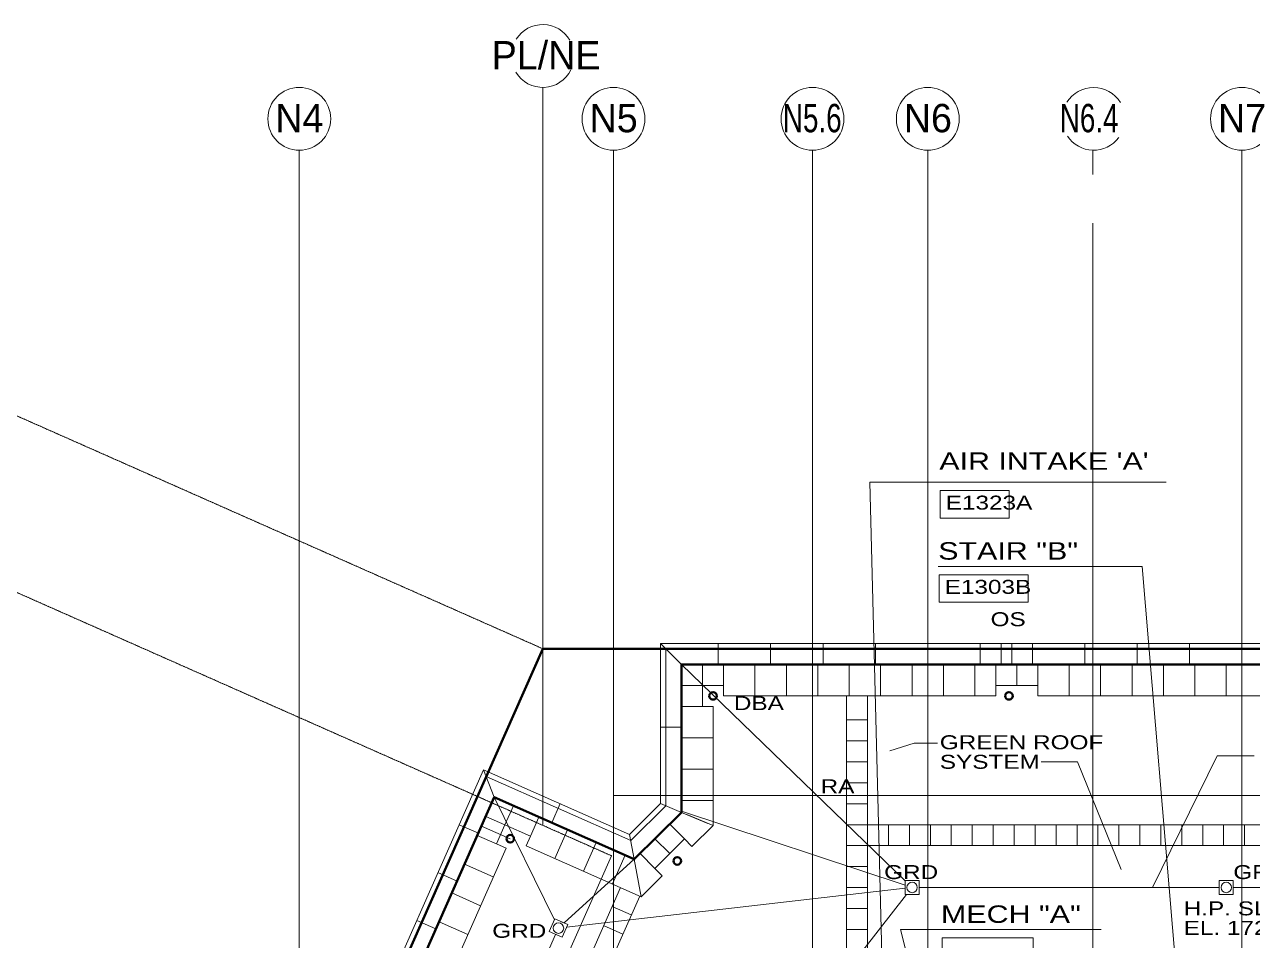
# Model space of a CAD drawing. Header units: inches. Extents: x -40190 to 0, y -3216 to 2257.
# Drawn here: x -24616 to -23209, y 1208 to 2257 of the extents above; entities that cross this region are included whole.
import ezdxf

# ---------------------------------------------------------------- set-up
doc = ezdxf.new("R2010")
doc.units = ezdxf.units.IN
doc.header["$LTSCALE"] = 0.5
doc.header["$MEASUREMENT"] = 0
doc.linetypes.add('A113$0$CENTER', pattern=[2, 1.25, -0.25, 0.25, -0.25])
for name, color, linetype in [('A113$0$63', 8, 'Continuous'), ('A113$0$A roof pave', 8, 'Continuous'), ('A113$0$A-ANNO-IDEN', 8, 'Continuous'), ('A113$0$A-ANNO-TEXT', 8, 'Continuous'), ('A113$0$A-GRID-1DP0-15', 8, 'Continuous'), ('A113$0$A-GRID-GRD13-14', 8, 'Continuous'), ('A113$0$A-GRID-GRDP0-15', 8, 'Continuous'), ('A113$0$A-GRID-ID13-14', 8, 'Continuous'), ('A113$0$A-roof cope', 8, 'Continuous'), ('A113$0$A-roof davi', 8, 'Continuous'), ('A113$0$bp113 - A-ROOF-CRTS', 8, 'Continuous'), ('A113$0$bp113 - A-ROOF-RFDR', 8, 'Continuous'), ('A113$0$C-PROP', 8, 'Continuous'), ('A113$0$Items below', 8, 'Continuous'), ('XREF', 7, 'Continuous')]:
    doc.layers.add(name, color=color, linetype=linetype)
doc.styles.add('A113$0$Arial', font='arial.ttf', dxfattribs={"height": 0.076839})
doc.styles.add('A113$0$style-Arial', font='arial.ttf')

# ---------------------------------------------------------------- blocks, each defined once
blk = doc.blocks.new('A113')
at = {"layer": 'A113$0$A roof pave', "lineweight": 0}
for p, q in [((-23839.0236, 1500.0923, -2660.425), (-23839.0236, 1524.0949, -2660.425)), ((-23815.0236, 1500.0923, -2660.425), (-23815.0236, 1524.0949, -2660.425)), ((-23779.0236, 1488.0949, -2660.425), (-23779.0236, 1524.0949, -2660.425)), ((-23743.0236, 1488.0949, -2660.425), (-23743.0236, 1524.0949, -2660.425)), ((-23707.0236, 1488.0949, -2660.425), (-23707.0236, 1524.0949, -2660.425)), ((-23671.0236, 1488.0949, -2660.425), (-23671.0236, 1524.0949, -2660.425)), ((-23635.0236, 1488.0949, -2660.425), (-23635.0236, 1524.0949, -2660.425)), ((-23599.0236, 1488.0949, -2660.425), (-23599.0236, 1524.0949, -2660.425)), ((-23563.0236, 1488.0949, -2660.425), (-23563.0236, 1524.0949, -2660.425)), ((-23527.0236, 1488.0949, -2660.425), (-23527.0236, 1524.0949, -2660.425)), ((-23503.0236, 1500.0949, -2660.425), (-23503.0236, 1524.0949, -2660.425)), ((-23479.0236, 1500.0949, -2660.425), (-23479.0236, 1524.0949, -2660.425)), ((-23455.0236, 1500.0949, -2660.425), (-23455.0236, 1524.0949, -2660.425)), ((-23419.0236, 1488.0949, -2660.425), (-23419.0236, 1524.0949, -2660.425)), ((-23383.0236, 1488.0949, -2660.425), (-23383.0236, 1524.0949, -2660.425)), ((-23347.0236, 1488.0949, -2660.425), (-23347.0236, 1524.0949, -2660.425)), ((-23311.0236, 1488.0949, -2660.425), (-23311.0236, 1524.0949, -2660.425)), ((-23275.0236, 1488.0949, -2660.425), (-23275.0236, 1524.0949, -2660.425)), ((-23239.0236, 1488.0949, -2660.425), (-23239.0236, 1524.0949, -2660.425)), ((-23674.0236, 1488.0949, -2660.425), (-23650.0236, 1488.0949, -2660.425)), ((-23674.0236, 1460.5459, -2660.425), (-23650.0236, 1460.5459, -2660.425)), ((-23674.0236, 1436.5418, -2660.425), (-23650.0236, 1436.5418, -2660.425)), ((-23674.0236, 1412.5376, -2660.425), (-23650.0236, 1412.5376, -2660.425)), ((-23674.0236, 1388.5334, -2660.425), (-23650.0236, 1388.5334, -2660.425)), ((-23674.0236, 1364.5293, -2660.425), (-23650.0236, 1364.5293, -2660.425)), ((-24055.7705, 1362.1541, -2660.425), (-24065.4213, 1340.349, -2660.425)), ((-23863.0236, 1354.5792, -2660.425), (-23833.0236, 1342.0542, -2660.425)), ((-23857.0236, 1352.0742, -2660.425), (-23827.0236, 1339.5492, -2660.425)), ((-24092.2968, 1338.952, -2660.425), (-24059.3673, 1324.3776, -2660.425)), ((-24087.3646, 1350.065, -2660.425), (-24065.4213, 1340.349, -2660.425)), ((-24026.5708, 1349.2305, -2660.425), (-24036.2842, 1327.284, -2660.425)), ((-23876.49, 1341.2631, -2660.425), (-23859.6148, 1324.1976, -2660.425)), ((-23674.0236, 1340.5251, -2660.425), (-23650.0236, 1340.5251, -2660.425)), ((-23650.0236, 1340.4871, -2660.425), (-23650.0236, 1316.5209, -2660.425)), ((-23626.0236, 1340.4871, -2660.425), (-23626.0236, 1316.5209, -2660.425)), ((-23602.0236, 1340.4871, -2660.425), (-23602.0236, 1316.5209, -2660.425)), ((-23578.0236, 1340.4871, -2660.425), (-23578.0236, 1316.5209, -2660.425)), ((-23554.0236, 1340.4871, -2660.425), (-23554.0236, 1316.5209, -2660.425)), ((-23530.0236, 1340.4871, -2660.425), (-23530.0236, 1316.5209, -2660.425)), ((-23506.0236, 1340.4871, -2660.425), (-23506.0236, 1316.5209, -2660.425)), ((-23482.0236, 1340.4871, -2660.425), (-23482.0236, 1316.5209, -2660.425)), ((-23458.0236, 1340.4871, -2660.425), (-23458.0236, 1316.5209, -2660.425)), ((-23434.0236, 1340.4871, -2660.425), (-23434.0236, 1316.5209, -2660.425)), ((-23410.0236, 1340.4871, -2660.425), (-23410.0236, 1316.5209, -2660.425)), ((-23386.0236, 1340.4871, -2660.425), (-23386.0236, 1316.5209, -2660.425)), ((-23362.0236, 1340.4871, -2660.425), (-23362.0236, 1316.5209, -2660.425)), ((-23338.0236, 1340.4871, -2660.425), (-23338.0236, 1316.5209, -2660.425)), ((-23314.0236, 1340.4871, -2660.425), (-23314.0236, 1316.5209, -2660.425)), ((-23290.0236, 1340.4871, -2660.425), (-23290.0236, 1316.5209, -2660.425)), ((-23266.0236, 1340.4871, -2660.425), (-23266.0236, 1316.5209, -2660.425)), ((-23242.0236, 1340.4871, -2660.425), (-23242.0236, 1316.5209, -2660.425)), ((-23218.0236, 1340.4871, -2660.425), (-23218.0236, 1316.5209, -2660.425)), ((-24097.0814, 1328.12, -2660.425), (-24075.1363, 1318.4032, -2660.425)), ((-23993.651, 1334.6604, -2660.425), (-24008.2211, 1301.7406, -2660.425)), ((-23893.5554, 1324.3879, -2660.425), (-23876.6803, 1307.3225, -2660.425)), ((-23960.7312, 1320.0903, -2660.425), (-23975.3013, 1287.1705, -2660.425)), ((-23674.0236, 1316.5209, -2660.425), (-23650.0236, 1316.5209, -2660.425)), ((-24111.6565, 1295.2024, -2660.425), (-24078.7389, 1280.6273, -2660.425)), ((-23927.8114, 1305.5202, -2660.425), (-23942.3815, 1272.6004, -2660.425)), ((-23917.3281, 1300.8803, -2660.425), (-23909.4618, 1258.0303, -2660.425)), ((-23910.6209, 1307.5128, -2660.425), (-23893.7457, 1290.4473, -2660.425)), ((-23674.0236, 1292.5167, -2660.425), (-23650.0236, 1292.5167, -2660.425)), ((-23674.0236, 1268.5126, -2660.425), (-23650.0236, 1268.5126, -2660.425)), ((-24126.2316, 1262.2848, -2660.425), (-24093.314, 1247.7097, -2660.425)), ((-23920.6624, 1237.0734, -2660.425), (-23942.6075, 1246.7902, -2660.425)), ((-23674.0236, 1244.5084, -2660.425), (-23650.0236, 1244.5084, -2660.425)), ((-24140.8067, 1229.3673, -2660.425), (-24107.8891, 1214.7922, -2660.425)), ((-23930.3792, 1215.1284, -2660.425), (-23952.3242, 1224.8451, -2660.425)), ((-23674.0236, 1220.5042, -2660.425), (-23650.0236, 1220.5042, -2660.425))]:
    blk.add_line(p, q, dxfattribs=at)
at = {"layer": 'A113$0$A roof pave', "lineweight": 13}
for p, q in [((-23839.0236, 1500.0958, -2660.425), (-23839.0236, 1476.0949, -2660.425)), ((-23839.0236, 1500.0958, -2660.425), (-23815.0236, 1500.094, -2660.425)), ((-23815.0236, 1500.0923, -2660.425), (-23815.0236, 1488.094, -2660.425)), ((-23503.0236, 1500.0949, -2660.425), (-23455.0236, 1500.0949, -2660.425)), ((-23503.0236, 1500.0949, -2660.425), (-23503.0236, 1488.0949, -2660.425)), ((-23455.0236, 1500.0949, -2660.425), (-23455.0236, 1488.0949, -2660.425)), ((-23815.0236, 1488.094, -2660.425), (-23674.0726, 1488.0837, -2660.425)), ((-23674.0236, 1124.4875, -2660.425), (-23674.0726, 1488.0837, -2660.425)), ((-23650.0236, 1488.0949, -2660.425), (-23503.0236, 1488.0949, -2660.425)), ((-23650.0236, 1340.4871, -2660.425), (-23650.0236, 1488.0949, -2660.425)), ((-23455.0236, 1488.0949, -2660.425), (-23167.0236, 1488.0949, -2660.425)), ((-23839.0236, 1476.0949, -2660.425), (-23827.0236, 1476.0949, -2660.425)), ((-23827.0236, 1476.0949, -2660.425), (-23827.0236, 1339.5492, -2660.425)), ((-24075.1363, 1318.4032, -2660.425), (-24065.4822, 1340.2068, -2660.425)), ((-24036.2842, 1327.284, -2660.425), (-24065.4822, 1340.2068, -2660.425)), ((-23827.0236, 1339.5492, -2660.425), (-23851.1772, 1315.6649, -2660.425)), ((-22978.0236, 1340.4871, -2660.425), (-23650.0236, 1340.4871, -2660.425)), ((-24036.2842, 1327.284, -2660.425), (-24041.1409, 1316.3107, -2660.425)), ((-23859.6148, 1324.1976, -2660.425), (-23893.7457, 1290.4473, -2660.425)), ((-23859.6148, 1324.1976, -2660.425), (-23851.1772, 1315.6649, -2660.425)), ((-24166.1896, 1083.1219, -2660.425), (-24064.1638, 1313.5448, -2660.425)), ((-24075.1363, 1318.4032, -2660.425), (-24064.1638, 1313.5448, -2660.425)), ((-23909.4618, 1258.0303, -2660.425), (-24041.1409, 1316.3107, -2660.425)), ((-22977.9986, 1316.52, -2660.425), (-23650.0236, 1316.5209, -2660.425)), ((-23650.0236, 1124.4875, -2660.425), (-23650.0236, 1316.5209, -2660.425)), ((-23885.3081, 1281.9146, -2660.425), (-23909.4618, 1258.0303, -2660.425)), ((-24400.9701, 211.5883, -2660.425), (-23933.0149, 1268.4548, -2660.425)), ((-23940.0959, 1193.1833, -2660.425), (-23911.0675, 1258.741, -2660.425))]:
    blk.add_line(p, q, dxfattribs=at)
at = {"layer": 'A113$0$A roof pave', "lineweight": 0, "elevation": -2660.425, "flags": 128}
for points in [[(-23839.0236, 1500.0949), (-23863.0236, 1500.0949)], [(-23839.0236, 1476.0949), (-23863.0236, 1476.0949)], [(-23827.0236, 1440.0949), (-23863.0236, 1440.0949)], [(-23827.0236, 1404.0949), (-23863.0236, 1404.0949)], [(-23827.0236, 1368.0949), (-23863.0236, 1368.0949)]]:
    blk.add_lwpolyline(points, dxfattribs=at)
at = {"layer": 'A113$0$A roof pave', "lineweight": 13, "elevation": -2660.425, "flags": 128}
blk.add_lwpolyline([(-23893.7457, 1290.4473), (-23885.3081, 1281.9146)], dxfattribs=at)
at = {"layer": 'A113$0$A-ANNO-IDEN', "lineweight": 13}
for p, q in [((-23567.8238, 1732.9274), (-23307.8239, 1732.9274)), ((-23569.0236, 1636.3996), (-23335.4737, 1636.3996)), ((-23565.8541, 1220.2555), (-23382.266, 1220.2555))]:
    blk.add_line(p, q, dxfattribs=at)
at = {"layer": 'A113$0$A-ANNO-IDEN', "lineweight": 0}
blk.add_line((-23335.4737, 1636.3996), (-23282.9138, 1011.9797), dxfattribs=at)
at = {"layer": 'A113$0$A-ANNO-IDEN', "lineweight": 0, "flags": 128}
for points in [[(-23567.8238, 1732.9274), (-23647.2714, 1732.9274), (-23630.7117, 1071.1735)], [(-23565.8541, 1220.2555), (-23612.2687, 1220.2555), (-23552.8944, 984.4459)]]:
    blk.add_lwpolyline(points, dxfattribs=at)
at = {"layer": 'A113$0$A-ANNO-IDEN', "lineweight": 13}
for points in [[(-23566.624, 1723.4106), (-23487.9441, 1723.4106), (-23487.9441, 1691.8811), (-23566.624, 1691.8811)], [(-23567.8238, 1626.8829), (-23466.1456, 1626.8829), (-23466.1456, 1595.3534), (-23567.8238, 1595.3534)], [(-23564.6543, 1210.7388), (-23460.1329, 1210.7388), (-23460.1329, 1179.2092), (-23564.6543, 1179.2092)]]:
    blk.add_3dface(points, dxfattribs=at)
at = {"layer": 'A113$0$A-ANNO-TEXT', "lineweight": 0, "flags": 128}
for points in [[(-23570.0114, 1433.881), (-23596.6461, 1433.881), (-23624.6464, 1425.0595)], [(-23451.0996, 1412.3908), (-23409.5534, 1412.3908), (-23359.4114, 1289.1138)], [(-23207.2311, 1419.3387), (-23249.3329, 1419.3387), (-23323.7126, 1268.3872)]]:
    blk.add_lwpolyline(points, dxfattribs=at)
at = {"layer": 'A113$0$A-GRID-1DP0-15', "lineweight": 13}
for centre in [(-24301.0236, 2149.2362), (-23941.0236, 2149.2362), (-23581.0236, 2149.2362), (-23221.0236, 2149.2362)]:
    blk.add_circle(centre, 36, dxfattribs=at)
for centre, start, end in [((-24022.0239, 2221.2362), 30.3805626, 147.4972033), ((-24022.0239, 2221.2362), 211.1692113, 333.6655593), ((-23390.9935, 2149.2212), 31.6457302, 148.2917647), ((-23390.9935, 2149.2212), 213.5133166, 323.1751903)]:
    blk.add_arc(centre, 36, start, end, dxfattribs=at)
at = {"layer": 'A113$0$A-GRID-GRD13-14', "linetype": 'A113$0$CENTER', "lineweight": 0}
blk.add_line((-23713.0236, 380.7641), (-23713.0236, 2113.2362), dxfattribs=at)
at = {"layer": 'A113$0$A-GRID-GRDP0-15', "linetype": 'A113$0$CENTER', "lineweight": 0}
for p, q in [((-24022.0253, 2185.2362), (-24022.0253, 1340.9113)), ((-24301.0236, 2113.2362), (-24301.0236, -676.9046)), ((-23941.0236, 2113.2362), (-23941.0236, -676.9049)), ((-23581.0236, 2113.2362), (-23581.0236, -676.9052)), ((-23221.0236, 2113.2362), (-23221.0236, -676.9055)), ((-23392.0337, 367.1574), (-23392.0337, 2029.5617)), ((-24700.9134, 1842.6911), (-24022.0239, 1542.095)), ((-24775.83, 1673.4929, 0), (-23943.3256, 1304.8799, 0)), ((-23941.0236, 1374.095), (-20364.9322, 1374.095))]:
    blk.add_line(p, q, dxfattribs=at)
at = {"layer": 'A113$0$A-GRID-GRDP0-15', "lineweight": 0}
for p, q in [((-23392.0337, 2085.6066), (-23392.0337, 2113.2362)), ((-23943.3256, 1304.8799), (-24820.8121, -676.9042))]:
    blk.add_line(p, q, dxfattribs=at)
at = {"layer": 'A113$0$A-GRID-ID13-14', "lineweight": 13}
blk.add_circle((-23713.0236, 2149.2362), 36, dxfattribs=at)
at = {"layer": 'A113$0$A-roof cope', "lineweight": 13}
for p, q in [((-23887.0236, 1548.0949, -2660.425), (-21055.0236, 1548.0949, -2660.425)), ((-23887.0236, 1364.5993, -2660.425), (-23887.0236, 1548.0949, -2660.425)), ((-23496.773, 1548.0949, -2660.425), (-23496.773, 1524.0949, -2660.425)), ((-23484.773, 1548.0949, -2660.425), (-23484.773, 1524.0949, -2660.425)), ((-24606.4807, 236.932, -2660.425), (-24089.9418, 1403.5237, -2660.425)), ((-23922.5723, 1329.447, -2660.425), (-24089.9418, 1403.5237, -2660.425)), ((-23922.5723, 1329.447, -2660.425), (-23887.0236, 1364.5993, -2660.425))]:
    blk.add_line(p, q, dxfattribs=at)
at = {"layer": 'A113$0$A-roof cope', "lineweight": 0}
for p, q in [((-23887.0236, 1548.0949, -2660.425), (-23863.0236, 1524.0949, -2660.425)), ((-23821.0242, 1524.0949, -2660.425), (-23821.0242, 1548.0949, -2660.425)), ((-23761.0242, 1524.0949, -2660.425), (-23761.0242, 1548.0949, -2660.425)), ((-23701.0242, 1524.0949, -2660.425), (-23701.0242, 1548.0949, -2660.425)), ((-23641.0242, 1524.0949, -2660.425), (-23641.0242, 1548.0949, -2660.425)), ((-23581.0242, 1524.0949, -2660.425), (-23581.0242, 1548.0949, -2660.425)), ((-23521.0242, 1524.0949, -2660.425), (-23521.0242, 1548.0949, -2660.425)), ((-23461.0242, 1524.0949, -2660.425), (-23461.0242, 1548.0949, -2660.425)), ((-23401.0242, 1524.0949, -2660.425), (-23401.0242, 1548.0949, -2660.425)), ((-23341.0242, 1524.0949, -2660.425), (-23341.0242, 1548.0949, -2660.425)), ((-23281.0242, 1524.0949, -2660.425), (-23281.0242, 1548.0949, -2660.425)), ((-23221.0242, 1524.0949, -2660.425), (-23221.0242, 1548.0949, -2660.425)), ((-23887.0236, 1452.0943, -2660.425), (-23863.0236, 1452.0943, -2660.425)), ((-24089.9418, 1403.5237, -2660.425), (-24077.712, 1371.8653, -2660.425)), ((-24002.1537, 1364.6693, -2660.425), (-24011.8671, 1342.7227, -2660.425)), ((-23887.0236, 1364.5993, -2660.425), (-23863.0236, 1354.5792, -2660.425)), ((-24117.8508, 1340.4918, -2660.425), (-24095.9058, 1330.775, -2660.425)), ((-23922.5723, 1329.447, -2660.425), (-23917.3281, 1300.8803, -2660.425)), ((-24142.1427, 1285.6292, -2660.425), (-24120.1976, 1275.9124, -2660.425)), ((-24166.4345, 1230.7666, -2660.425), (-24144.4895, 1221.0498, -2660.425))]:
    blk.add_line(p, q, dxfattribs=at)
at = {"layer": 'A113$0$A-roof cope', "lineweight": 40}
for p, q in [((-23863.0236, 1524.0949, -2660.425), (-21079.0236, 1524.0949, -2660.425)), ((-23863.0236, 1354.5792, -2660.425), (-23863.0236, 1524.0949, -2660.425)), ((-24574.8175, 249.1636, -2660.425), (-24077.712, 1371.8653, -2660.425)), ((-23917.3281, 1300.8803, -2660.425), (-24077.712, 1371.8653, -2660.425)), ((-23863.0236, 1354.5792, -2660.425), (-23917.3281, 1300.8803, -2660.425))]:
    blk.add_line(p, q, dxfattribs=at)
at = {"layer": 'A113$0$A-roof davi', "lineweight": 40, "extrusion": (0, 0, -1)}
for centre in [(23827.0236, 1488.0949, 2660.425), (23488.0236, 1488.0949, 2660.425), (24059.3673, 1324.3776, 2660.425), (23868.0236, 1299.0064, 2660.425)]:
    blk.add_circle(centre, 4.319, dxfattribs=at)
at = {"layer": 'A113$0$bp113 - A-ROOF-CRTS', "lineweight": 13}
for p, q in [((-23863.0236, 1524.0949, -2660.425), (-23607.0236, 1276.3374, -2660.425)), ((-24077.712, 1371.8653, -2660.425), (-24008.6778, 1231.3823, -2660.425)), ((-23863.0236, 1356.0949, -2660.425), (-23607.0236, 1271.2465, -2660.425)), ((-23917.3281, 1300.8803, -2660.425), (-23997.6033, 1227.9007, -2660.425)), ((-23994.857, 1223.0768, -2660.425), (-23607.0236, 1267.675, -2660.425)), ((-23591.0236, 1268.595, -2660.425), (-23247.0236, 1268.595, -2660.425)), ((-23231.0236, 1268.595, -2660.425), (-22885.0236, 1268.595, -2660.425)), ((-23730.7492, 1100.4901, -2660.425), (-23605.2924, 1260.595, -2660.425)), ((-24007.3149, 1214.7007, -2660.425), (-24251.4144, 663.4074, -2660.425))]:
    blk.add_line(p, q, dxfattribs=at)
at = {"layer": 'A113$0$bp113 - A-ROOF-RFDR', "lineweight": 13}
blk.add_line((-23993.5211, 1226.0939, -2660.425), (-24000.8377, 1229.3323, -2660.425), dxfattribs=at)
for centre in [(-23599.0236, 1268.595, -2660.425), (-23239.0236, 1268.595, -2660.425), (-24004.0755, 1222.0168, -2660.425)]:
    blk.add_circle(centre, 6, dxfattribs=at)
for points in [[(-23607.0236, 1276.595, -2660.425), (-23591.0236, 1276.595, -2660.425), (-23591.0236, 1260.595, -2660.425), (-23607.0236, 1260.595, -2660.425)], [(-23247.0236, 1276.595, -2660.425), (-23231.0236, 1276.595, -2660.425), (-23231.0236, 1260.595, -2660.425), (-23247.0236, 1260.595, -2660.425)], [(-24008.1521, 1232.5696, -2660.425), (-23993.5211, 1226.0939, -2660.425), (-23999.999, 1211.4639, -2660.425), (-24014.6299, 1217.9396, -2660.425)]]:
    blk.add_3dface(points, dxfattribs=at)
at = {"layer": 'A113$0$C-PROP', "lineweight": 40, "flags": 128}
blk.add_lwpolyline([(-25004.5437, -676.9041), (-24022.0239, 1542.095), (-21061.0239, 1542.095), (-21061.0239, -676.9042)], dxfattribs=at)
at = {"layer": 'A113$0$Items below', "lineweight": 0}
for p, q in [((-23881.0236, 1362.0943, -2660.425), (-23881.0236, 1542.0949, -2660.425)), ((-21061.0236, 1542.0949, -2660.425), (-23881.0236, 1542.0949, -2660.425)), ((-24598.5649, 239.9899, -2660.425), (-24086.8843, 1395.6091, -2660.425)), ((-23921.2612, 1322.3054, -2660.425), (-24086.8843, 1395.6091, -2660.425)), ((-23881.0236, 1362.0943, -2660.425), (-23921.2612, 1322.3054, -2660.425))]:
    blk.add_line(p, q, dxfattribs=at)
at = {"layer": 'A113$0$63', "lineweight": 0, "style": 'A113$0$style-Arial', "width": 1.246875}
for s, p in [('DBA', (-23803.1727, 1471.7499, -0.001)), ('RA', (-23703.7636, 1376.5107, -0.001))]:
    blk.add_text(s, height=16, dxfattribs=at).set_placement(p)
at = {"layer": 'A113$0$A-ANNO-IDEN', "lineweight": 13, "style": 'A113$0$style-Arial', "width": 1.246875}
for s, height, p in [("AIR INTAKE 'A'", 19.999996, (-23567.8248, 1747.073)), ('E1323A', 16, (-23560.44, 1701.5238)), ('E1303B', 16, (-23561.6398, 1604.9961))]:
    blk.add_text(s, height=height, dxfattribs=at).set_placement(p)
at = {"layer": 'A113$0$A-ANNO-IDEN', "lineweight": 13, "char_height": 19.999996, "attachment_point": 7, "line_spacing_factor": 0.6, "style": 'A113$0$Arial'}
for s, insert in [('\\H1x;\\W1.24688;STAIR "B"', (-23569.0246, 1643.8786)), ('\\H1x;\\W1.24688;MECH "A"', (-23565.8551, 1227.7345))]:
    blk.add_mtext(s, dxfattribs=dict(at, insert=insert))
at = {"layer": 'A113$0$A-ANNO-TEXT', "lineweight": 70, "style": 'A113$0$style-Arial', "width": 1.246875}
for s, p in [('OS', (-23509.0562, 1567.9296)), ('GREEN ROOF', (-23567.2271, 1426.9454)), ('SYSTEM', (-23567.2271, 1404.5454)), ('GRD', (-23631.0045, 1278.1819)), ('GRD', (-23230.9749, 1278.1819)), ('GRD', (-24079.9935, 1210.9004))]:
    blk.add_text(s, height=16, dxfattribs=at).set_placement(p)
at = {"layer": 'A113$0$A-ANNO-TEXT', "lineweight": 13, "style": 'A113$0$style-Arial', "width": 1.246875}
for s, height, p in [('H.P. SLAB', 16, (-23287.8671, 1236.6302)), ('EL. 172\'-0"', 15.999998, (-23287.8671, 1214.2302))]:
    blk.add_text(s, height=height, dxfattribs=at).set_placement(p)
at = {"layer": 'A113$0$A-GRID-1DP0-15', "lineweight": 13, "style": 'A113$0$style-Arial'}
for s, width, p in [('PL/NE', 0.95, (-24080.5909, 2205.8402)), ('N6', 0.95, (-23608.4799, 2133.8402)), ('N6.4', 0.701538, (-23429.7646, 2133.8252)), ('N4', 0.95, (-24328.4799, 2133.8402)), ('N5', 0.95, (-23968.4799, 2133.8402)), ('N7', 0.95, (-23248.4799, 2133.8402))]:
    blk.add_text(s, height=32.5, dxfattribs=dict(at, width=width)).set_placement(p)
at = {"layer": 'A113$0$A-GRID-ID13-14', "lineweight": 13, "style": 'A113$0$style-Arial', "width": 0.701538}
blk.add_text('N5.6', height=32.5, dxfattribs=at).set_placement((-23746.9975, 2133.8402))

msp = doc.modelspace()

# ---------------------------------------------------------------- block references
at = {"layer": 'XREF'}
msp.add_blockref('A113', (0.1, 0), dxfattribs=at)

doc.saveas('drawing.dxf')
